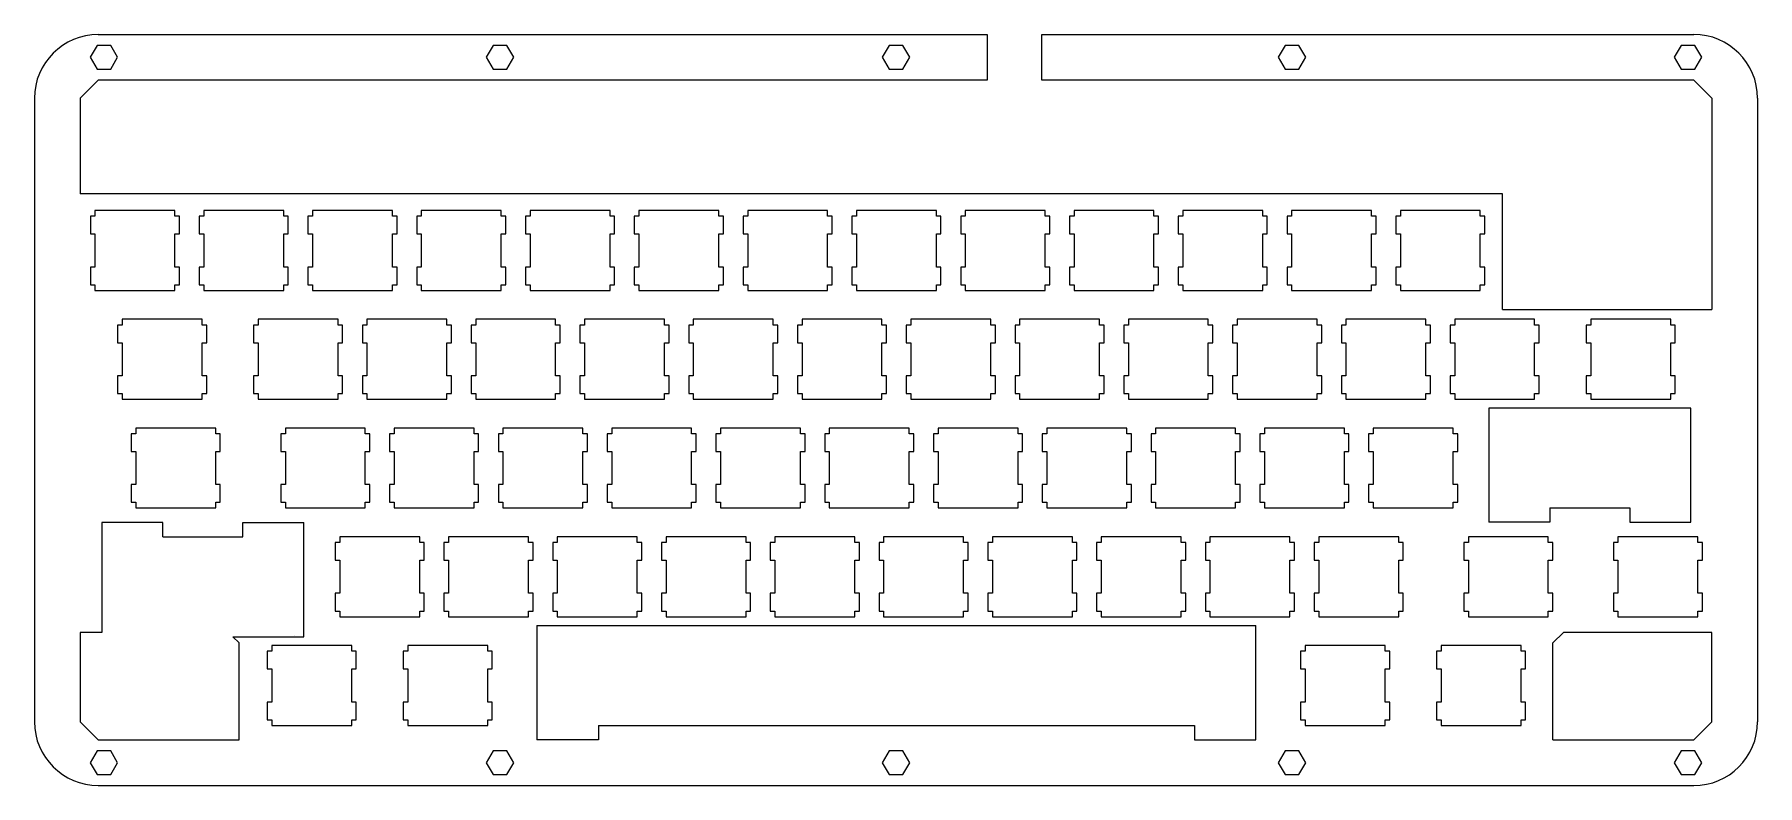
# Model space of a CAD drawing. Header units: millimetres. Extents: x 36 to 338, y -346 to -215.
import ezdxf

# ---------------------------------------------------------------- set-up
doc = ezdxf.new("R2010")
doc.units = ezdxf.units.MM
doc.header["$MEASUREMENT"] = 0

msp = doc.modelspace()

# ---------------------------------------------------------------- linework, layer by layer
at = {"linetype": 'Continuous'}
for p, q in [((47.62, -214.89), (203.28, -214.89)), ((203.28, -214.89), (203.28, -222.89)), ((212.89, -214.89), (327.02, -214.89)), ((212.89, -222.89), (212.89, -214.89)), ((47.62, -222.89), (44.45, -226.07)), ((203.28, -222.89), (47.62, -222.89)), ((327.02, -222.89), (212.89, -222.89)), ((330.2, -226.07), (327.02, -222.89)), ((36.45, -226.07), (36.45, -335.29)), ((330.2, -226.07), (330.2, -263.09)), ((338.2, -226.07), (338.2, -335.29)), ((293.52, -242.8), (44.45, -242.8)), ((293.52, -263.09), (293.52, -242.8)), ((293.52, -263.09), (330.2, -263.09)), ((326.54, -280.34), (291.14, -280.34)), ((291.14, -280.34), (291.14, -300.34)), ((326.54, -300.34), (326.54, -280.34)), ((301.84, -297.84), (301.84, -300.34)), ((301.84, -297.84), (315.84, -297.84)), ((315.84, -297.84), (315.84, -300.34)), ((48.26, -300.39), (48.26, -319.67)), ((58.96, -300.39), (48.26, -300.39)), ((58.96, -302.89), (58.96, -300.39)), ((72.96, -302.89), (72.96, -300.39)), ((72.96, -300.39), (83.65, -300.39)), ((83.65, -320.39), (83.65, -300.39)), ((301.84, -300.34), (291.14, -300.34)), ((315.84, -300.34), (326.54, -300.34)), ((58.96, -302.89), (72.96, -302.89)), ((48.26, -319.67), (44.45, -319.67)), ((124.45, -318.44), (250.35, -318.44)), ((124.45, -318.44), (124.45, -338.44)), ((250.35, -338.44), (250.35, -318.44)), ((302.35, -321.46), (304.2, -319.67)), ((330.2, -319.67), (304.2, -319.67)), ((71.19, -320.39), (72.3, -321.46)), ((71.19, -320.39), (83.65, -320.39)), ((72.3, -338.46), (72.3, -321.46)), ((81.98, -320.24), (81.98, -320.24)), ((81.98, -320.24), (81.98, -320.24)), ((302.35, -338.46), (302.35, -321.46)), ((44.45, -335.29), (47.62, -338.46)), ((135.23, -335.94), (135.23, -338.44)), ((135.23, -335.94), (239.57, -335.94)), ((239.57, -335.94), (239.57, -338.44)), ((327.02, -338.46), (330.2, -335.29)), ((135.23, -338.44), (124.45, -338.44)), ((239.57, -338.44), (250.35, -338.44)), ((47.62, -346.46), (327.02, -346.46))]:
    msp.add_line(p, q, dxfattribs=at)
for p, q in [((44.45, -226.07), (44.45, -242.8)), ((44.45, -319.67), (44.45, -335.29)), ((330.2, -335.29), (330.2, -319.67)), ((47.62, -338.46), (72.3, -338.46)), ((302.35, -338.46), (327.02, -338.46))]:
    msp.add_line(p, q)
at = {"color": 0}
for p, q in [((47.05, -246.74), (46.25, -246.74)), ((46.25, -246.74), (46.25, -249.84)), ((47.05, -245.74), (47.05, -246.74)), ((61.05, -245.74), (47.05, -245.74)), ((61.05, -246.74), (61.05, -245.74)), ((61.85, -246.74), (61.05, -246.74)), ((61.85, -249.84), (61.85, -246.74)), ((66.1, -246.74), (65.3, -246.74)), ((65.3, -246.74), (65.3, -249.84)), ((66.1, -245.74), (66.1, -246.74)), ((80.1, -245.74), (66.1, -245.74)), ((80.1, -246.74), (80.1, -245.74)), ((80.9, -246.74), (80.1, -246.74)), ((80.9, -249.84), (80.9, -246.74)), ((85.15, -246.74), (84.35, -246.74)), ((84.35, -246.74), (84.35, -249.84)), ((85.15, -245.74), (85.15, -246.74)), ((99.15, -245.74), (85.15, -245.74)), ((99.15, -246.74), (99.15, -245.74)), ((99.95, -246.74), (99.15, -246.74)), ((99.95, -249.84), (99.95, -246.74)), ((104.2, -246.74), (103.4, -246.74)), ((103.4, -246.74), (103.4, -249.84)), ((104.2, -245.74), (104.2, -246.74)), ((118.2, -245.74), (104.2, -245.74)), ((118.2, -246.74), (118.2, -245.74)), ((119, -246.74), (118.2, -246.74)), ((119, -249.84), (119, -246.74)), ((123.25, -246.74), (122.45, -246.74)), ((122.45, -246.74), (122.45, -249.84)), ((123.25, -245.74), (123.25, -246.74)), ((137.25, -245.74), (123.25, -245.74)), ((137.25, -246.74), (137.25, -245.74)), ((138.05, -246.74), (137.25, -246.74)), ((138.05, -249.84), (138.05, -246.74)), ((142.3, -246.74), (141.5, -246.74)), ((141.5, -246.74), (141.5, -249.84)), ((142.3, -245.74), (142.3, -246.74)), ((156.3, -245.74), (142.3, -245.74)), ((156.3, -246.74), (156.3, -245.74)), ((157.1, -246.74), (156.3, -246.74)), ((157.1, -249.84), (157.1, -246.74)), ((161.35, -246.74), (160.55, -246.74)), ((160.55, -246.74), (160.55, -249.84)), ((161.35, -245.74), (161.35, -246.74)), ((175.35, -245.74), (161.35, -245.74)), ((175.35, -246.74), (175.35, -245.74)), ((176.15, -246.74), (175.35, -246.74)), ((176.15, -249.84), (176.15, -246.74)), ((180.4, -246.74), (179.6, -246.74)), ((179.6, -246.74), (179.6, -249.84)), ((180.4, -245.74), (180.4, -246.74)), ((194.4, -245.74), (180.4, -245.74)), ((194.4, -246.74), (194.4, -245.74)), ((195.2, -246.74), (194.4, -246.74)), ((195.2, -249.84), (195.2, -246.74)), ((199.45, -246.74), (198.65, -246.74)), ((198.65, -246.74), (198.65, -249.84)), ((199.45, -245.74), (199.45, -246.74)), ((213.45, -245.74), (199.45, -245.74)), ((213.45, -246.74), (213.45, -245.74)), ((214.25, -246.74), (213.45, -246.74)), ((214.25, -249.84), (214.25, -246.74)), ((218.5, -246.74), (217.7, -246.74)), ((217.7, -246.74), (217.7, -249.84)), ((218.5, -245.74), (218.5, -246.74)), ((232.5, -245.74), (218.5, -245.74)), ((232.5, -246.74), (232.5, -245.74)), ((233.3, -246.74), (232.5, -246.74)), ((233.3, -249.84), (233.3, -246.74)), ((237.55, -246.74), (236.75, -246.74)), ((236.75, -246.74), (236.75, -249.84)), ((237.55, -245.74), (237.55, -246.74)), ((251.55, -245.74), (237.55, -245.74)), ((251.55, -246.74), (251.55, -245.74)), ((252.35, -246.74), (251.55, -246.74)), ((252.35, -249.84), (252.35, -246.74)), ((256.6, -246.74), (255.8, -246.74)), ((255.8, -246.74), (255.8, -249.84)), ((256.6, -245.74), (256.6, -246.74)), ((270.6, -245.74), (256.6, -245.74)), ((270.6, -246.74), (270.6, -245.74)), ((271.4, -246.74), (270.6, -246.74)), ((271.4, -249.84), (271.4, -246.74)), ((275.65, -246.74), (274.85, -246.74)), ((274.85, -246.74), (274.85, -249.84)), ((275.65, -245.74), (275.65, -246.74)), ((289.65, -245.74), (275.65, -245.74)), ((289.65, -246.74), (289.65, -245.74)), ((290.45, -246.74), (289.65, -246.74)), ((290.45, -249.84), (290.45, -246.74)), ((46.25, -249.84), (47.05, -249.84)), ((47.05, -249.84), (47.05, -255.64)), ((61.05, -255.64), (61.05, -249.84)), ((61.05, -249.84), (61.85, -249.84)), ((65.3, -249.84), (66.1, -249.84)), ((66.1, -249.84), (66.1, -255.64)), ((80.1, -255.64), (80.1, -249.84)), ((80.1, -249.84), (80.9, -249.84)), ((84.35, -249.84), (85.15, -249.84)), ((85.15, -249.84), (85.15, -255.64)), ((99.15, -255.64), (99.15, -249.84)), ((99.15, -249.84), (99.95, -249.84)), ((103.4, -249.84), (104.2, -249.84)), ((104.2, -249.84), (104.2, -255.64)), ((118.2, -255.64), (118.2, -249.84)), ((118.2, -249.84), (119, -249.84)), ((122.45, -249.84), (123.25, -249.84)), ((123.25, -249.84), (123.25, -255.64)), ((137.25, -255.64), (137.25, -249.84)), ((137.25, -249.84), (138.05, -249.84)), ((141.5, -249.84), (142.3, -249.84)), ((142.3, -249.84), (142.3, -255.64)), ((156.3, -255.64), (156.3, -249.84)), ((156.3, -249.84), (157.1, -249.84)), ((160.55, -249.84), (161.35, -249.84)), ((161.35, -249.84), (161.35, -255.64)), ((175.35, -255.64), (175.35, -249.84)), ((175.35, -249.84), (176.15, -249.84)), ((179.6, -249.84), (180.4, -249.84)), ((180.4, -249.84), (180.4, -255.64)), ((194.4, -255.64), (194.4, -249.84)), ((194.4, -249.84), (195.2, -249.84)), ((198.65, -249.84), (199.45, -249.84)), ((199.45, -249.84), (199.45, -255.64)), ((213.45, -255.64), (213.45, -249.84)), ((213.45, -249.84), (214.25, -249.84)), ((217.7, -249.84), (218.5, -249.84)), ((218.5, -249.84), (218.5, -255.64)), ((232.5, -255.64), (232.5, -249.84)), ((232.5, -249.84), (233.3, -249.84)), ((236.75, -249.84), (237.55, -249.84)), ((237.55, -249.84), (237.55, -255.64)), ((251.55, -255.64), (251.55, -249.84)), ((251.55, -249.84), (252.35, -249.84)), ((255.8, -249.84), (256.6, -249.84)), ((256.6, -249.84), (256.6, -255.64)), ((270.6, -255.64), (270.6, -249.84)), ((270.6, -249.84), (271.4, -249.84)), ((274.85, -249.84), (275.65, -249.84)), ((275.65, -249.84), (275.65, -255.64)), ((289.65, -255.64), (289.65, -249.84)), ((289.65, -249.84), (290.45, -249.84)), ((47.05, -255.64), (46.25, -255.64)), ((46.25, -255.64), (46.25, -258.74)), ((61.85, -255.64), (61.05, -255.64)), ((61.85, -258.74), (61.85, -255.64)), ((66.1, -255.64), (65.3, -255.64)), ((65.3, -255.64), (65.3, -258.74)), ((80.9, -255.64), (80.1, -255.64)), ((80.9, -258.74), (80.9, -255.64)), ((85.15, -255.64), (84.35, -255.64)), ((84.35, -255.64), (84.35, -258.74)), ((99.95, -255.64), (99.15, -255.64)), ((99.95, -258.74), (99.95, -255.64)), ((104.2, -255.64), (103.4, -255.64)), ((103.4, -255.64), (103.4, -258.74)), ((119, -255.64), (118.2, -255.64)), ((119, -258.74), (119, -255.64)), ((123.25, -255.64), (122.45, -255.64)), ((122.45, -255.64), (122.45, -258.74)), ((138.05, -255.64), (137.25, -255.64)), ((138.05, -258.74), (138.05, -255.64)), ((142.3, -255.64), (141.5, -255.64)), ((141.5, -255.64), (141.5, -258.74)), ((157.1, -255.64), (156.3, -255.64)), ((157.1, -258.74), (157.1, -255.64)), ((161.35, -255.64), (160.55, -255.64)), ((160.55, -255.64), (160.55, -258.74)), ((176.15, -255.64), (175.35, -255.64)), ((176.15, -258.74), (176.15, -255.64)), ((180.4, -255.64), (179.6, -255.64)), ((179.6, -255.64), (179.6, -258.74)), ((195.2, -255.64), (194.4, -255.64)), ((195.2, -258.74), (195.2, -255.64)), ((199.45, -255.64), (198.65, -255.64)), ((198.65, -255.64), (198.65, -258.74)), ((214.25, -255.64), (213.45, -255.64)), ((214.25, -258.74), (214.25, -255.64)), ((218.5, -255.64), (217.7, -255.64)), ((217.7, -255.64), (217.7, -258.74)), ((233.3, -255.64), (232.5, -255.64)), ((233.3, -258.74), (233.3, -255.64)), ((237.55, -255.64), (236.75, -255.64)), ((236.75, -255.64), (236.75, -258.74)), ((252.35, -255.64), (251.55, -255.64)), ((252.35, -258.74), (252.35, -255.64)), ((256.6, -255.64), (255.8, -255.64)), ((255.8, -255.64), (255.8, -258.74)), ((271.4, -255.64), (270.6, -255.64)), ((271.4, -258.74), (271.4, -255.64)), ((275.65, -255.64), (274.85, -255.64)), ((274.85, -255.64), (274.85, -258.74)), ((290.45, -255.64), (289.65, -255.64)), ((290.45, -258.74), (290.45, -255.64)), ((46.25, -258.74), (47.05, -258.74)), ((47.05, -258.74), (47.05, -259.74)), ((61.05, -259.74), (61.05, -258.74)), ((61.05, -258.74), (61.85, -258.74)), ((65.3, -258.74), (66.1, -258.74)), ((66.1, -258.74), (66.1, -259.74)), ((80.1, -259.74), (80.1, -258.74)), ((80.1, -258.74), (80.9, -258.74)), ((84.35, -258.74), (85.15, -258.74)), ((85.15, -258.74), (85.15, -259.74)), ((99.15, -259.74), (99.15, -258.74)), ((99.15, -258.74), (99.95, -258.74)), ((103.4, -258.74), (104.2, -258.74)), ((104.2, -258.74), (104.2, -259.74)), ((118.2, -259.74), (118.2, -258.74)), ((118.2, -258.74), (119, -258.74)), ((122.45, -258.74), (123.25, -258.74)), ((123.25, -258.74), (123.25, -259.74)), ((137.25, -259.74), (137.25, -258.74)), ((137.25, -258.74), (138.05, -258.74)), ((141.5, -258.74), (142.3, -258.74)), ((142.3, -258.74), (142.3, -259.74)), ((156.3, -259.74), (156.3, -258.74)), ((156.3, -258.74), (157.1, -258.74)), ((160.55, -258.74), (161.35, -258.74)), ((161.35, -258.74), (161.35, -259.74)), ((175.35, -259.74), (175.35, -258.74)), ((175.35, -258.74), (176.15, -258.74)), ((179.6, -258.74), (180.4, -258.74)), ((180.4, -258.74), (180.4, -259.74)), ((194.4, -259.74), (194.4, -258.74)), ((194.4, -258.74), (195.2, -258.74)), ((198.65, -258.74), (199.45, -258.74)), ((199.45, -258.74), (199.45, -259.74)), ((213.45, -259.74), (213.45, -258.74)), ((213.45, -258.74), (214.25, -258.74)), ((217.7, -258.74), (218.5, -258.74)), ((218.5, -258.74), (218.5, -259.74)), ((232.5, -259.74), (232.5, -258.74)), ((232.5, -258.74), (233.3, -258.74)), ((236.75, -258.74), (237.55, -258.74)), ((237.55, -258.74), (237.55, -259.74)), ((251.55, -259.74), (251.55, -258.74)), ((251.55, -258.74), (252.35, -258.74)), ((255.8, -258.74), (256.6, -258.74)), ((256.6, -258.74), (256.6, -259.74)), ((270.6, -259.74), (270.6, -258.74)), ((270.6, -258.74), (271.4, -258.74)), ((274.85, -258.74), (275.65, -258.74)), ((275.65, -258.74), (275.65, -259.74)), ((289.65, -259.74), (289.65, -258.74)), ((289.65, -258.74), (290.45, -258.74)), ((47.05, -259.74), (61.05, -259.74)), ((66.1, -259.74), (80.1, -259.74)), ((85.15, -259.74), (99.15, -259.74)), ((104.2, -259.74), (118.2, -259.74)), ((123.25, -259.74), (137.25, -259.74)), ((142.3, -259.74), (156.3, -259.74)), ((161.35, -259.74), (175.35, -259.74)), ((180.4, -259.74), (194.4, -259.74)), ((199.45, -259.74), (213.45, -259.74)), ((218.5, -259.74), (232.5, -259.74)), ((237.55, -259.74), (251.55, -259.74)), ((256.6, -259.74), (270.6, -259.74)), ((275.65, -259.74), (289.65, -259.74)), ((51.81, -264.79), (51.81, -265.79)), ((65.81, -264.79), (51.81, -264.79)), ((65.81, -265.79), (65.81, -264.79)), ((75.62, -264.79), (75.62, -265.79)), ((89.62, -264.79), (75.62, -264.79)), ((89.62, -265.79), (89.62, -264.79)), ((94.67, -264.79), (94.67, -265.79)), ((108.67, -264.79), (94.67, -264.79)), ((108.67, -265.79), (108.67, -264.79)), ((113.72, -264.79), (113.72, -265.79)), ((127.72, -264.79), (113.72, -264.79)), ((127.72, -265.79), (127.72, -264.79)), ((132.77, -264.79), (132.77, -265.79)), ((146.77, -264.79), (132.77, -264.79)), ((146.77, -265.79), (146.77, -264.79)), ((151.83, -264.79), (151.83, -265.79)), ((165.82, -264.79), (151.83, -264.79)), ((165.82, -265.79), (165.82, -264.79)), ((170.88, -264.79), (170.88, -265.79)), ((184.87, -264.79), (170.88, -264.79)), ((184.87, -265.79), (184.87, -264.79)), ((189.93, -264.79), (189.93, -265.79)), ((203.92, -264.79), (189.93, -264.79)), ((203.92, -265.79), (203.92, -264.79)), ((208.98, -264.79), (208.98, -265.79)), ((222.97, -264.79), (208.98, -264.79)), ((222.97, -265.79), (222.97, -264.79)), ((228.03, -264.79), (228.03, -265.79)), ((242.02, -264.79), (228.03, -264.79)), ((242.02, -265.79), (242.02, -264.79)), ((247.08, -264.79), (247.08, -265.79)), ((261.07, -264.79), (247.08, -264.79)), ((261.07, -265.79), (261.07, -264.79)), ((266.13, -264.79), (266.13, -265.79)), ((280.12, -264.79), (266.13, -264.79)), ((280.12, -265.79), (280.12, -264.79)), ((285.18, -264.79), (285.18, -265.79)), ((299.17, -264.79), (285.18, -264.79)), ((299.17, -265.79), (299.17, -264.79)), ((308.99, -264.79), (308.99, -265.79)), ((322.99, -264.79), (308.99, -264.79)), ((322.99, -265.79), (322.99, -264.79)), ((51.81, -265.79), (51.01, -265.79)), ((51.01, -265.79), (51.01, -268.89)), ((66.61, -265.79), (65.81, -265.79)), ((66.61, -268.89), (66.61, -265.79)), ((75.62, -265.79), (74.82, -265.79)), ((74.82, -265.79), (74.82, -268.89)), ((90.42, -265.79), (89.62, -265.79)), ((90.42, -268.89), (90.42, -265.79)), ((94.67, -265.79), (93.87, -265.79)), ((93.87, -265.79), (93.87, -268.89)), ((109.47, -265.79), (108.67, -265.79)), ((109.47, -268.89), (109.47, -265.79)), ((113.72, -265.79), (112.92, -265.79)), ((112.92, -265.79), (112.92, -268.89)), ((128.52, -265.79), (127.72, -265.79)), ((128.52, -268.89), (128.52, -265.79)), ((132.77, -265.79), (131.97, -265.79)), ((131.97, -265.79), (131.97, -268.89)), ((147.58, -265.79), (146.77, -265.79)), ((147.58, -268.89), (147.58, -265.79)), ((151.83, -265.79), (151.02, -265.79)), ((151.02, -265.79), (151.02, -268.89)), ((166.63, -265.79), (165.82, -265.79)), ((166.63, -268.89), (166.63, -265.79)), ((170.88, -265.79), (170.07, -265.79)), ((170.07, -265.79), (170.07, -268.89)), ((185.68, -265.79), (184.87, -265.79)), ((185.68, -268.89), (185.68, -265.79)), ((189.93, -265.79), (189.12, -265.79)), ((189.12, -265.79), (189.12, -268.89)), ((204.73, -265.79), (203.92, -265.79)), ((204.73, -268.89), (204.73, -265.79)), ((208.98, -265.79), (208.17, -265.79)), ((208.17, -265.79), (208.17, -268.89)), ((223.78, -265.79), (222.97, -265.79)), ((223.78, -268.89), (223.78, -265.79)), ((228.03, -265.79), (227.22, -265.79)), ((227.22, -265.79), (227.22, -268.89)), ((242.83, -265.79), (242.02, -265.79)), ((242.83, -268.89), (242.83, -265.79)), ((247.08, -265.79), (246.27, -265.79)), ((246.27, -265.79), (246.27, -268.89)), ((261.88, -265.79), (261.07, -265.79)), ((261.88, -268.89), (261.88, -265.79)), ((266.13, -265.79), (265.32, -265.79)), ((265.32, -265.79), (265.32, -268.89)), ((280.93, -265.79), (280.12, -265.79)), ((280.93, -268.89), (280.93, -265.79)), ((285.18, -265.79), (284.37, -265.79)), ((284.37, -265.79), (284.37, -268.89)), ((299.98, -265.79), (299.17, -265.79)), ((299.98, -268.89), (299.98, -265.79)), ((308.99, -265.79), (308.19, -265.79)), ((308.19, -265.79), (308.19, -268.89)), ((323.79, -265.79), (322.99, -265.79)), ((323.79, -268.89), (323.79, -265.79)), ((51.01, -268.89), (51.81, -268.89)), ((51.81, -268.89), (51.81, -274.69)), ((65.81, -274.69), (65.81, -268.89)), ((65.81, -268.89), (66.61, -268.89)), ((74.82, -268.89), (75.62, -268.89)), ((75.62, -268.89), (75.62, -274.69)), ((89.62, -274.69), (89.62, -268.89)), ((89.62, -268.89), (90.42, -268.89)), ((93.87, -268.89), (94.67, -268.89)), ((94.67, -268.89), (94.67, -274.69)), ((108.67, -274.69), (108.67, -268.89)), ((108.67, -268.89), (109.47, -268.89)), ((112.92, -268.89), (113.72, -268.89)), ((113.72, -268.89), (113.72, -274.69)), ((127.72, -274.69), (127.72, -268.89)), ((127.72, -268.89), (128.52, -268.89)), ((131.97, -268.89), (132.77, -268.89)), ((132.77, -268.89), (132.77, -274.69)), ((146.77, -274.69), (146.77, -268.89)), ((146.77, -268.89), (147.58, -268.89)), ((151.02, -268.89), (151.83, -268.89)), ((151.83, -268.89), (151.83, -274.69)), ((165.82, -274.69), (165.82, -268.89)), ((165.82, -268.89), (166.63, -268.89)), ((170.07, -268.89), (170.88, -268.89)), ((170.88, -268.89), (170.88, -274.69)), ((184.87, -274.69), (184.87, -268.89)), ((184.87, -268.89), (185.68, -268.89)), ((189.12, -268.89), (189.93, -268.89)), ((189.93, -268.89), (189.93, -274.69)), ((203.92, -274.69), (203.92, -268.89)), ((203.92, -268.89), (204.73, -268.89)), ((208.17, -268.89), (208.98, -268.89)), ((208.98, -268.89), (208.98, -274.69)), ((222.97, -274.69), (222.97, -268.89)), ((222.97, -268.89), (223.78, -268.89)), ((227.22, -268.89), (228.03, -268.89)), ((228.03, -268.89), (228.03, -274.69)), ((242.02, -274.69), (242.02, -268.89)), ((242.02, -268.89), (242.83, -268.89)), ((246.27, -268.89), (247.08, -268.89)), ((247.08, -268.89), (247.08, -274.69)), ((261.07, -274.69), (261.07, -268.89)), ((261.07, -268.89), (261.88, -268.89)), ((265.32, -268.89), (266.13, -268.89)), ((266.13, -268.89), (266.13, -274.69)), ((280.12, -274.69), (280.12, -268.89)), ((280.12, -268.89), (280.93, -268.89)), ((284.37, -268.89), (285.18, -268.89)), ((285.18, -268.89), (285.18, -274.69)), ((299.17, -274.69), (299.17, -268.89)), ((299.17, -268.89), (299.98, -268.89)), ((308.19, -268.89), (308.99, -268.89)), ((308.99, -268.89), (308.99, -274.69)), ((322.99, -274.69), (322.99, -268.89)), ((322.99, -268.89), (323.79, -268.89)), ((51.81, -274.69), (51.01, -274.69)), ((51.01, -274.69), (51.01, -277.79)), ((66.61, -274.69), (65.81, -274.69)), ((66.61, -277.79), (66.61, -274.69)), ((75.62, -274.69), (74.82, -274.69)), ((74.82, -274.69), (74.82, -277.79)), ((90.42, -274.69), (89.62, -274.69)), ((90.42, -277.79), (90.42, -274.69)), ((94.67, -274.69), (93.87, -274.69)), ((93.87, -274.69), (93.87, -277.79)), ((109.47, -274.69), (108.67, -274.69)), ((109.47, -277.79), (109.47, -274.69)), ((113.72, -274.69), (112.92, -274.69)), ((112.92, -274.69), (112.92, -277.79)), ((128.52, -274.69), (127.72, -274.69)), ((128.52, -277.79), (128.52, -274.69)), ((132.77, -274.69), (131.97, -274.69)), ((131.97, -274.69), (131.97, -277.79)), ((147.58, -274.69), (146.77, -274.69)), ((147.58, -277.79), (147.58, -274.69)), ((151.83, -274.69), (151.02, -274.69)), ((151.02, -274.69), (151.02, -277.79)), ((166.63, -274.69), (165.82, -274.69)), ((166.63, -277.79), (166.63, -274.69)), ((170.88, -274.69), (170.07, -274.69)), ((170.07, -274.69), (170.07, -277.79)), ((185.68, -274.69), (184.87, -274.69)), ((185.68, -277.79), (185.68, -274.69)), ((189.93, -274.69), (189.12, -274.69)), ((189.12, -274.69), (189.12, -277.79)), ((204.73, -274.69), (203.92, -274.69)), ((204.73, -277.79), (204.73, -274.69)), ((208.98, -274.69), (208.17, -274.69)), ((208.17, -274.69), (208.17, -277.79)), ((223.78, -274.69), (222.97, -274.69)), ((223.78, -277.79), (223.78, -274.69)), ((228.03, -274.69), (227.22, -274.69)), ((227.22, -274.69), (227.22, -277.79)), ((242.83, -274.69), (242.02, -274.69)), ((242.83, -277.79), (242.83, -274.69)), ((247.08, -274.69), (246.27, -274.69)), ((246.27, -274.69), (246.27, -277.79)), ((261.88, -274.69), (261.07, -274.69)), ((261.88, -277.79), (261.88, -274.69)), ((266.13, -274.69), (265.32, -274.69)), ((265.32, -274.69), (265.32, -277.79)), ((280.93, -274.69), (280.12, -274.69)), ((280.93, -277.79), (280.93, -274.69)), ((285.18, -274.69), (284.37, -274.69)), ((284.37, -274.69), (284.37, -277.79)), ((299.98, -274.69), (299.17, -274.69)), ((299.98, -277.79), (299.98, -274.69)), ((308.99, -274.69), (308.19, -274.69)), ((308.19, -274.69), (308.19, -277.79)), ((323.79, -274.69), (322.99, -274.69)), ((323.79, -277.79), (323.79, -274.69)), ((51.01, -277.79), (51.81, -277.79)), ((51.81, -277.79), (51.81, -278.79)), ((51.81, -278.79), (65.81, -278.79)), ((65.81, -278.79), (65.81, -277.79)), ((65.81, -277.79), (66.61, -277.79)), ((74.82, -277.79), (75.62, -277.79)), ((75.62, -277.79), (75.62, -278.79)), ((75.62, -278.79), (89.62, -278.79)), ((89.62, -278.79), (89.62, -277.79)), ((89.62, -277.79), (90.42, -277.79)), ((93.87, -277.79), (94.67, -277.79)), ((94.67, -277.79), (94.67, -278.79)), ((94.67, -278.79), (108.67, -278.79)), ((108.67, -278.79), (108.67, -277.79)), ((108.67, -277.79), (109.47, -277.79)), ((112.92, -277.79), (113.72, -277.79)), ((113.72, -277.79), (113.72, -278.79)), ((113.72, -278.79), (127.72, -278.79)), ((127.72, -278.79), (127.72, -277.79)), ((127.72, -277.79), (128.52, -277.79)), ((131.97, -277.79), (132.77, -277.79)), ((132.77, -277.79), (132.77, -278.79)), ((132.77, -278.79), (146.77, -278.79)), ((146.77, -278.79), (146.77, -277.79)), ((146.77, -277.79), (147.58, -277.79)), ((151.02, -277.79), (151.83, -277.79)), ((151.83, -277.79), (151.83, -278.79)), ((151.83, -278.79), (165.82, -278.79)), ((165.82, -278.79), (165.82, -277.79)), ((165.82, -277.79), (166.63, -277.79)), ((170.07, -277.79), (170.88, -277.79)), ((170.88, -277.79), (170.88, -278.79)), ((170.88, -278.79), (184.87, -278.79)), ((184.87, -278.79), (184.87, -277.79)), ((184.87, -277.79), (185.68, -277.79)), ((189.12, -277.79), (189.93, -277.79)), ((189.93, -277.79), (189.93, -278.79)), ((189.93, -278.79), (203.92, -278.79)), ((203.92, -278.79), (203.92, -277.79)), ((203.92, -277.79), (204.73, -277.79)), ((208.17, -277.79), (208.98, -277.79)), ((208.98, -277.79), (208.98, -278.79)), ((208.98, -278.79), (222.97, -278.79)), ((222.97, -278.79), (222.97, -277.79)), ((222.97, -277.79), (223.78, -277.79)), ((227.22, -277.79), (228.03, -277.79)), ((228.03, -277.79), (228.03, -278.79)), ((228.03, -278.79), (242.02, -278.79)), ((242.02, -278.79), (242.02, -277.79)), ((242.02, -277.79), (242.83, -277.79)), ((246.27, -277.79), (247.08, -277.79)), ((247.08, -277.79), (247.08, -278.79)), ((247.08, -278.79), (261.07, -278.79)), ((261.07, -278.79), (261.07, -277.79)), ((261.07, -277.79), (261.88, -277.79)), ((265.32, -277.79), (266.13, -277.79)), ((266.13, -277.79), (266.13, -278.79)), ((266.13, -278.79), (280.12, -278.79)), ((280.12, -278.79), (280.12, -277.79)), ((280.12, -277.79), (280.93, -277.79)), ((284.37, -277.79), (285.18, -277.79)), ((285.18, -277.79), (285.18, -278.79)), ((285.18, -278.79), (299.17, -278.79)), ((299.17, -278.79), (299.17, -277.79)), ((299.17, -277.79), (299.98, -277.79)), ((308.19, -277.79), (308.99, -277.79)), ((308.99, -277.79), (308.99, -278.79)), ((308.99, -278.79), (322.99, -278.79)), ((322.99, -278.79), (322.99, -277.79)), ((322.99, -277.79), (323.79, -277.79)), ((54.19, -284.84), (53.39, -284.84)), ((53.39, -284.84), (53.39, -287.94)), ((54.19, -283.84), (54.19, -284.84)), ((68.19, -283.84), (54.19, -283.84)), ((68.19, -284.84), (68.19, -283.84)), ((68.99, -284.84), (68.19, -284.84)), ((68.99, -287.94), (68.99, -284.84)), ((80.39, -284.84), (79.59, -284.84)), ((79.59, -284.84), (79.59, -287.94)), ((80.39, -283.84), (80.39, -284.84)), ((94.39, -283.84), (80.39, -283.84)), ((94.39, -284.84), (94.39, -283.84)), ((95.19, -284.84), (94.39, -284.84)), ((95.19, -287.94), (95.19, -284.84)), ((99.44, -284.84), (98.64, -284.84)), ((98.64, -284.84), (98.64, -287.94)), ((99.44, -283.84), (99.44, -284.84)), ((113.44, -283.84), (99.44, -283.84)), ((113.44, -284.84), (113.44, -283.84)), ((114.24, -284.84), (113.44, -284.84)), ((114.24, -287.94), (114.24, -284.84)), ((118.49, -284.84), (117.69, -284.84)), ((117.69, -284.84), (117.69, -287.94)), ((118.49, -283.84), (118.49, -284.84)), ((132.49, -283.84), (118.49, -283.84)), ((132.49, -284.84), (132.49, -283.84)), ((133.29, -284.84), (132.49, -284.84)), ((133.29, -287.94), (133.29, -284.84)), ((137.54, -284.84), (136.74, -284.84)), ((136.74, -284.84), (136.74, -287.94)), ((137.54, -283.84), (137.54, -284.84)), ((151.54, -283.84), (137.54, -283.84)), ((151.54, -284.84), (151.54, -283.84)), ((152.34, -284.84), (151.54, -284.84)), ((152.34, -287.94), (152.34, -284.84)), ((156.59, -284.84), (155.79, -284.84)), ((155.79, -284.84), (155.79, -287.94)), ((156.59, -283.84), (156.59, -284.84)), ((170.59, -283.84), (156.59, -283.84)), ((170.59, -284.84), (170.59, -283.84)), ((171.39, -284.84), (170.59, -284.84)), ((171.39, -287.94), (171.39, -284.84)), ((175.64, -284.84), (174.84, -284.84)), ((174.84, -284.84), (174.84, -287.94)), ((175.64, -283.84), (175.64, -284.84)), ((189.64, -283.84), (175.64, -283.84)), ((189.64, -284.84), (189.64, -283.84)), ((190.44, -284.84), (189.64, -284.84)), ((190.44, -287.94), (190.44, -284.84)), ((194.69, -284.84), (193.89, -284.84)), ((193.89, -284.84), (193.89, -287.94)), ((194.69, -283.84), (194.69, -284.84)), ((208.69, -283.84), (194.69, -283.84)), ((208.69, -284.84), (208.69, -283.84)), ((209.49, -284.84), (208.69, -284.84)), ((209.49, -287.94), (209.49, -284.84)), ((213.74, -284.84), (212.94, -284.84)), ((212.94, -284.84), (212.94, -287.94)), ((213.74, -283.84), (213.74, -284.84)), ((227.74, -283.84), (213.74, -283.84)), ((227.74, -284.84), (227.74, -283.84)), ((228.54, -284.84), (227.74, -284.84)), ((228.54, -287.94), (228.54, -284.84)), ((232.79, -284.84), (231.99, -284.84)), ((231.99, -284.84), (231.99, -287.94)), ((232.79, -283.84), (232.79, -284.84)), ((246.79, -283.84), (232.79, -283.84)), ((246.79, -284.84), (246.79, -283.84)), ((247.59, -284.84), (246.79, -284.84)), ((247.59, -287.94), (247.59, -284.84)), ((251.84, -284.84), (251.04, -284.84)), ((251.04, -284.84), (251.04, -287.94)), ((251.84, -283.84), (251.84, -284.84)), ((265.84, -283.84), (251.84, -283.84)), ((265.84, -284.84), (265.84, -283.84)), ((266.64, -284.84), (265.84, -284.84)), ((266.64, -287.94), (266.64, -284.84)), ((270.89, -284.84), (270.09, -284.84)), ((270.09, -284.84), (270.09, -287.94)), ((270.89, -283.84), (270.89, -284.84)), ((284.89, -283.84), (270.89, -283.84)), ((284.89, -284.84), (284.89, -283.84)), ((285.69, -284.84), (284.89, -284.84)), ((285.69, -287.94), (285.69, -284.84)), ((53.39, -287.94), (54.19, -287.94)), ((54.19, -287.94), (54.19, -293.74)), ((68.19, -293.74), (68.19, -287.94)), ((68.19, -287.94), (68.99, -287.94)), ((79.59, -287.94), (80.39, -287.94)), ((80.39, -287.94), (80.39, -293.74)), ((94.39, -293.74), (94.39, -287.94)), ((94.39, -287.94), (95.19, -287.94)), ((98.64, -287.94), (99.44, -287.94)), ((99.44, -287.94), (99.44, -293.74)), ((113.44, -293.74), (113.44, -287.94)), ((113.44, -287.94), (114.24, -287.94)), ((117.69, -287.94), (118.49, -287.94)), ((118.49, -287.94), (118.49, -293.74)), ((132.49, -293.74), (132.49, -287.94)), ((132.49, -287.94), (133.29, -287.94)), ((136.74, -287.94), (137.54, -287.94)), ((137.54, -287.94), (137.54, -293.74)), ((151.54, -293.74), (151.54, -287.94)), ((151.54, -287.94), (152.34, -287.94)), ((155.79, -287.94), (156.59, -287.94)), ((156.59, -287.94), (156.59, -293.74)), ((170.59, -293.74), (170.59, -287.94)), ((170.59, -287.94), (171.39, -287.94)), ((174.84, -287.94), (175.64, -287.94)), ((175.64, -287.94), (175.64, -293.74)), ((189.64, -293.74), (189.64, -287.94)), ((189.64, -287.94), (190.44, -287.94)), ((193.89, -287.94), (194.69, -287.94)), ((194.69, -287.94), (194.69, -293.74)), ((208.69, -293.74), (208.69, -287.94)), ((208.69, -287.94), (209.49, -287.94)), ((212.94, -287.94), (213.74, -287.94)), ((213.74, -287.94), (213.74, -293.74)), ((227.74, -293.74), (227.74, -287.94)), ((227.74, -287.94), (228.54, -287.94)), ((231.99, -287.94), (232.79, -287.94)), ((232.79, -287.94), (232.79, -293.74)), ((246.79, -293.74), (246.79, -287.94)), ((246.79, -287.94), (247.59, -287.94)), ((251.04, -287.94), (251.84, -287.94)), ((251.84, -287.94), (251.84, -293.74)), ((265.84, -293.74), (265.84, -287.94)), ((265.84, -287.94), (266.64, -287.94)), ((270.09, -287.94), (270.89, -287.94)), ((270.89, -287.94), (270.89, -293.74)), ((284.89, -293.74), (284.89, -287.94)), ((284.89, -287.94), (285.69, -287.94)), ((54.19, -293.74), (53.39, -293.74)), ((53.39, -293.74), (53.39, -296.84)), ((68.99, -293.74), (68.19, -293.74)), ((68.99, -296.84), (68.99, -293.74)), ((80.39, -293.74), (79.59, -293.74)), ((79.59, -293.74), (79.59, -296.84)), ((95.19, -293.74), (94.39, -293.74)), ((95.19, -296.84), (95.19, -293.74)), ((99.44, -293.74), (98.64, -293.74)), ((98.64, -293.74), (98.64, -296.84)), ((114.24, -293.74), (113.44, -293.74)), ((114.24, -296.84), (114.24, -293.74)), ((118.49, -293.74), (117.69, -293.74)), ((117.69, -293.74), (117.69, -296.84)), ((133.29, -293.74), (132.49, -293.74)), ((133.29, -296.84), (133.29, -293.74)), ((137.54, -293.74), (136.74, -293.74)), ((136.74, -293.74), (136.74, -296.84)), ((152.34, -293.74), (151.54, -293.74)), ((152.34, -296.84), (152.34, -293.74)), ((156.59, -293.74), (155.79, -293.74)), ((155.79, -293.74), (155.79, -296.84)), ((171.39, -293.74), (170.59, -293.74)), ((171.39, -296.84), (171.39, -293.74)), ((175.64, -293.74), (174.84, -293.74)), ((174.84, -293.74), (174.84, -296.84)), ((190.44, -293.74), (189.64, -293.74)), ((190.44, -296.84), (190.44, -293.74)), ((194.69, -293.74), (193.89, -293.74)), ((193.89, -293.74), (193.89, -296.84)), ((209.49, -293.74), (208.69, -293.74)), ((209.49, -296.84), (209.49, -293.74)), ((213.74, -293.74), (212.94, -293.74)), ((212.94, -293.74), (212.94, -296.84)), ((228.54, -293.74), (227.74, -293.74)), ((228.54, -296.84), (228.54, -293.74)), ((232.79, -293.74), (231.99, -293.74)), ((231.99, -293.74), (231.99, -296.84)), ((247.59, -293.74), (246.79, -293.74)), ((247.59, -296.84), (247.59, -293.74)), ((251.84, -293.74), (251.04, -293.74)), ((251.04, -293.74), (251.04, -296.84)), ((266.64, -293.74), (265.84, -293.74)), ((266.64, -296.84), (266.64, -293.74)), ((270.89, -293.74), (270.09, -293.74)), ((270.09, -293.74), (270.09, -296.84)), ((285.69, -293.74), (284.89, -293.74)), ((285.69, -296.84), (285.69, -293.74)), ((53.39, -296.84), (54.19, -296.84)), ((54.19, -296.84), (54.19, -297.84)), ((54.19, -297.84), (68.19, -297.84)), ((68.19, -297.84), (68.19, -296.84)), ((68.19, -296.84), (68.99, -296.84)), ((79.59, -296.84), (80.39, -296.84)), ((80.39, -296.84), (80.39, -297.84)), ((80.39, -297.84), (94.39, -297.84)), ((94.39, -297.84), (94.39, -296.84)), ((94.39, -296.84), (95.19, -296.84)), ((98.64, -296.84), (99.44, -296.84)), ((99.44, -296.84), (99.44, -297.84)), ((99.44, -297.84), (113.44, -297.84)), ((113.44, -297.84), (113.44, -296.84)), ((113.44, -296.84), (114.24, -296.84)), ((117.69, -296.84), (118.49, -296.84)), ((118.49, -296.84), (118.49, -297.84)), ((118.49, -297.84), (132.49, -297.84)), ((132.49, -297.84), (132.49, -296.84)), ((132.49, -296.84), (133.29, -296.84)), ((136.74, -296.84), (137.54, -296.84)), ((137.54, -296.84), (137.54, -297.84)), ((137.54, -297.84), (151.54, -297.84)), ((151.54, -297.84), (151.54, -296.84)), ((151.54, -296.84), (152.34, -296.84)), ((155.79, -296.84), (156.59, -296.84)), ((156.59, -296.84), (156.59, -297.84)), ((156.59, -297.84), (170.59, -297.84)), ((170.59, -297.84), (170.59, -296.84)), ((170.59, -296.84), (171.39, -296.84)), ((174.84, -296.84), (175.64, -296.84)), ((175.64, -296.84), (175.64, -297.84)), ((175.64, -297.84), (189.64, -297.84)), ((189.64, -297.84), (189.64, -296.84)), ((189.64, -296.84), (190.44, -296.84)), ((193.89, -296.84), (194.69, -296.84)), ((194.69, -296.84), (194.69, -297.84)), ((194.69, -297.84), (208.69, -297.84)), ((208.69, -297.84), (208.69, -296.84)), ((208.69, -296.84), (209.49, -296.84)), ((212.94, -296.84), (213.74, -296.84)), ((213.74, -296.84), (213.74, -297.84)), ((213.74, -297.84), (227.74, -297.84)), ((227.74, -297.84), (227.74, -296.84)), ((227.74, -296.84), (228.54, -296.84)), ((231.99, -296.84), (232.79, -296.84)), ((232.79, -296.84), (232.79, -297.84)), ((232.79, -297.84), (246.79, -297.84)), ((246.79, -297.84), (246.79, -296.84)), ((246.79, -296.84), (247.59, -296.84)), ((251.04, -296.84), (251.84, -296.84)), ((251.84, -296.84), (251.84, -297.84)), ((251.84, -297.84), (265.84, -297.84)), ((265.84, -297.84), (265.84, -296.84)), ((265.84, -296.84), (266.64, -296.84)), ((270.09, -296.84), (270.89, -296.84)), ((270.89, -296.84), (270.89, -297.84)), ((270.89, -297.84), (284.89, -297.84)), ((284.89, -297.84), (284.89, -296.84)), ((284.89, -296.84), (285.69, -296.84)), ((89.91, -303.89), (89.11, -303.89)), ((89.11, -303.89), (89.11, -306.99)), ((89.91, -302.89), (89.91, -303.89)), ((103.91, -302.89), (89.91, -302.89)), ((103.91, -303.89), (103.91, -302.89)), ((104.71, -303.89), (103.91, -303.89)), ((104.71, -306.99), (104.71, -303.89)), ((108.96, -303.89), (108.16, -303.89)), ((108.16, -303.89), (108.16, -306.99)), ((108.96, -302.89), (108.96, -303.89)), ((122.96, -302.89), (108.96, -302.89)), ((122.96, -303.89), (122.96, -302.89)), ((123.76, -303.89), (122.96, -303.89)), ((123.76, -306.99), (123.76, -303.89)), ((128.01, -303.89), (127.21, -303.89)), ((127.21, -303.89), (127.21, -306.99)), ((128.01, -302.89), (128.01, -303.89)), ((142.01, -302.89), (128.01, -302.89)), ((142.01, -303.89), (142.01, -302.89)), ((142.81, -303.89), (142.01, -303.89)), ((142.81, -306.99), (142.81, -303.89)), ((147.06, -303.89), (146.26, -303.89)), ((146.26, -303.89), (146.26, -306.99)), ((147.06, -302.89), (147.06, -303.89)), ((161.06, -302.89), (147.06, -302.89)), ((161.06, -303.89), (161.06, -302.89)), ((161.86, -303.89), (161.06, -303.89)), ((161.86, -306.99), (161.86, -303.89)), ((166.11, -303.89), (165.31, -303.89)), ((165.31, -303.89), (165.31, -306.99)), ((166.11, -302.89), (166.11, -303.89)), ((180.11, -302.89), (166.11, -302.89)), ((180.11, -303.89), (180.11, -302.89)), ((180.91, -303.89), (180.11, -303.89)), ((180.91, -306.99), (180.91, -303.89)), ((185.16, -303.89), (184.36, -303.89)), ((184.36, -303.89), (184.36, -306.99)), ((185.16, -302.89), (185.16, -303.89)), ((199.16, -302.89), (185.16, -302.89)), ((199.16, -303.89), (199.16, -302.89)), ((199.96, -303.89), (199.16, -303.89)), ((199.96, -306.99), (199.96, -303.89)), ((204.21, -303.89), (203.41, -303.89)), ((203.41, -303.89), (203.41, -306.99)), ((204.21, -302.89), (204.21, -303.89)), ((218.21, -302.89), (204.21, -302.89)), ((218.21, -303.89), (218.21, -302.89)), ((219.01, -303.89), (218.21, -303.89)), ((219.01, -306.99), (219.01, -303.89)), ((223.26, -303.89), (222.46, -303.89)), ((222.46, -303.89), (222.46, -306.99)), ((223.26, -302.89), (223.26, -303.89)), ((237.26, -302.89), (223.26, -302.89)), ((237.26, -303.89), (237.26, -302.89)), ((238.06, -303.89), (237.26, -303.89)), ((238.06, -306.99), (238.06, -303.89)), ((242.31, -303.89), (241.51, -303.89)), ((241.51, -303.89), (241.51, -306.99)), ((242.31, -302.89), (242.31, -303.89)), ((256.31, -302.89), (242.31, -302.89)), ((256.31, -303.89), (256.31, -302.89)), ((257.11, -303.89), (256.31, -303.89)), ((257.11, -306.99), (257.11, -303.89)), ((261.36, -303.89), (260.56, -303.89)), ((260.56, -303.89), (260.56, -306.99)), ((261.36, -302.89), (261.36, -303.89)), ((275.36, -302.89), (261.36, -302.89)), ((275.36, -303.89), (275.36, -302.89)), ((276.16, -303.89), (275.36, -303.89)), ((276.16, -306.99), (276.16, -303.89)), ((287.56, -303.89), (286.76, -303.89)), ((286.76, -303.89), (286.76, -306.99)), ((287.56, -302.89), (287.56, -303.89)), ((301.56, -302.89), (287.56, -302.89)), ((301.56, -303.89), (301.56, -302.89)), ((302.36, -303.89), (301.56, -303.89)), ((302.36, -306.99), (302.36, -303.89)), ((313.75, -303.89), (312.95, -303.89)), ((312.95, -303.89), (312.95, -306.99)), ((313.75, -302.89), (313.75, -303.89)), ((327.75, -302.89), (313.75, -302.89)), ((327.75, -303.89), (327.75, -302.89)), ((328.55, -303.89), (327.75, -303.89)), ((328.55, -306.99), (328.55, -303.89)), ((89.11, -306.99), (89.91, -306.99)), ((89.91, -306.99), (89.91, -312.79)), ((103.91, -312.79), (103.91, -306.99)), ((103.91, -306.99), (104.71, -306.99)), ((108.16, -306.99), (108.96, -306.99)), ((108.96, -306.99), (108.96, -312.79)), ((122.96, -312.79), (122.96, -306.99)), ((122.96, -306.99), (123.76, -306.99)), ((127.21, -306.99), (128.01, -306.99)), ((128.01, -306.99), (128.01, -312.79)), ((142.01, -312.79), (142.01, -306.99)), ((142.01, -306.99), (142.81, -306.99)), ((146.26, -306.99), (147.06, -306.99)), ((147.06, -306.99), (147.06, -312.79)), ((161.06, -312.79), (161.06, -306.99)), ((161.06, -306.99), (161.86, -306.99)), ((165.31, -306.99), (166.11, -306.99)), ((166.11, -306.99), (166.11, -312.79)), ((180.11, -312.79), (180.11, -306.99)), ((180.11, -306.99), (180.91, -306.99)), ((184.36, -306.99), (185.16, -306.99)), ((185.16, -306.99), (185.16, -312.79)), ((199.16, -312.79), (199.16, -306.99)), ((199.16, -306.99), (199.96, -306.99)), ((203.41, -306.99), (204.21, -306.99)), ((204.21, -306.99), (204.21, -312.79)), ((218.21, -312.79), (218.21, -306.99)), ((218.21, -306.99), (219.01, -306.99)), ((222.46, -306.99), (223.26, -306.99)), ((223.26, -306.99), (223.26, -312.79)), ((237.26, -312.79), (237.26, -306.99)), ((237.26, -306.99), (238.06, -306.99)), ((241.51, -306.99), (242.31, -306.99)), ((242.31, -306.99), (242.31, -312.79)), ((256.31, -312.79), (256.31, -306.99)), ((256.31, -306.99), (257.11, -306.99)), ((260.56, -306.99), (261.36, -306.99)), ((261.36, -306.99), (261.36, -312.79)), ((275.36, -312.79), (275.36, -306.99)), ((275.36, -306.99), (276.16, -306.99)), ((286.76, -306.99), (287.56, -306.99)), ((287.56, -306.99), (287.56, -312.79)), ((301.56, -312.79), (301.56, -306.99)), ((301.56, -306.99), (302.36, -306.99)), ((312.95, -306.99), (313.75, -306.99)), ((313.75, -306.99), (313.75, -312.79)), ((327.75, -312.79), (327.75, -306.99)), ((327.75, -306.99), (328.55, -306.99)), ((89.91, -312.79), (89.11, -312.79)), ((89.11, -312.79), (89.11, -315.89)), ((104.71, -312.79), (103.91, -312.79)), ((104.71, -315.89), (104.71, -312.79)), ((108.96, -312.79), (108.16, -312.79)), ((108.16, -312.79), (108.16, -315.89)), ((123.76, -312.79), (122.96, -312.79)), ((123.76, -315.89), (123.76, -312.79)), ((128.01, -312.79), (127.21, -312.79)), ((127.21, -312.79), (127.21, -315.89)), ((142.81, -312.79), (142.01, -312.79)), ((142.81, -315.89), (142.81, -312.79)), ((147.06, -312.79), (146.26, -312.79)), ((146.26, -312.79), (146.26, -315.89)), ((161.86, -312.79), (161.06, -312.79)), ((161.86, -315.89), (161.86, -312.79)), ((166.11, -312.79), (165.31, -312.79)), ((165.31, -312.79), (165.31, -315.89)), ((180.91, -312.79), (180.11, -312.79)), ((180.91, -315.89), (180.91, -312.79)), ((185.16, -312.79), (184.36, -312.79)), ((184.36, -312.79), (184.36, -315.89)), ((199.96, -312.79), (199.16, -312.79)), ((199.96, -315.89), (199.96, -312.79)), ((204.21, -312.79), (203.41, -312.79)), ((203.41, -312.79), (203.41, -315.89)), ((219.01, -312.79), (218.21, -312.79)), ((219.01, -315.89), (219.01, -312.79)), ((223.26, -312.79), (222.46, -312.79)), ((222.46, -312.79), (222.46, -315.89)), ((238.06, -312.79), (237.26, -312.79)), ((238.06, -315.89), (238.06, -312.79)), ((242.31, -312.79), (241.51, -312.79)), ((241.51, -312.79), (241.51, -315.89)), ((257.11, -312.79), (256.31, -312.79)), ((257.11, -315.89), (257.11, -312.79)), ((261.36, -312.79), (260.56, -312.79)), ((260.56, -312.79), (260.56, -315.89)), ((276.16, -312.79), (275.36, -312.79)), ((276.16, -315.89), (276.16, -312.79)), ((287.56, -312.79), (286.76, -312.79)), ((286.76, -312.79), (286.76, -315.89)), ((302.36, -312.79), (301.56, -312.79)), ((302.36, -315.89), (302.36, -312.79)), ((313.75, -312.79), (312.95, -312.79)), ((312.95, -312.79), (312.95, -315.89)), ((328.55, -312.79), (327.75, -312.79)), ((328.55, -315.89), (328.55, -312.79)), ((89.11, -315.89), (89.91, -315.89)), ((89.91, -315.89), (89.91, -316.89)), ((103.91, -316.89), (103.91, -315.89)), ((103.91, -315.89), (104.71, -315.89)), ((108.16, -315.89), (108.96, -315.89)), ((108.96, -315.89), (108.96, -316.89)), ((122.96, -316.89), (122.96, -315.89)), ((122.96, -315.89), (123.76, -315.89)), ((127.21, -315.89), (128.01, -315.89)), ((128.01, -315.89), (128.01, -316.89)), ((142.01, -316.89), (142.01, -315.89)), ((142.01, -315.89), (142.81, -315.89)), ((146.26, -315.89), (147.06, -315.89)), ((147.06, -315.89), (147.06, -316.89)), ((161.06, -316.89), (161.06, -315.89)), ((161.06, -315.89), (161.86, -315.89)), ((165.31, -315.89), (166.11, -315.89)), ((166.11, -315.89), (166.11, -316.89)), ((180.11, -316.89), (180.11, -315.89)), ((180.11, -315.89), (180.91, -315.89)), ((184.36, -315.89), (185.16, -315.89)), ((185.16, -315.89), (185.16, -316.89)), ((199.16, -316.89), (199.16, -315.89)), ((199.16, -315.89), (199.96, -315.89)), ((203.41, -315.89), (204.21, -315.89)), ((204.21, -315.89), (204.21, -316.89)), ((218.21, -316.89), (218.21, -315.89)), ((218.21, -315.89), (219.01, -315.89)), ((222.46, -315.89), (223.26, -315.89)), ((223.26, -315.89), (223.26, -316.89)), ((237.26, -316.89), (237.26, -315.89)), ((237.26, -315.89), (238.06, -315.89)), ((241.51, -315.89), (242.31, -315.89)), ((242.31, -315.89), (242.31, -316.89)), ((256.31, -316.89), (256.31, -315.89)), ((256.31, -315.89), (257.11, -315.89)), ((260.56, -315.89), (261.36, -315.89)), ((261.36, -315.89), (261.36, -316.89)), ((275.36, -316.89), (275.36, -315.89)), ((275.36, -315.89), (276.16, -315.89)), ((286.76, -315.89), (287.56, -315.89)), ((287.56, -315.89), (287.56, -316.89)), ((301.56, -316.89), (301.56, -315.89)), ((301.56, -315.89), (302.36, -315.89)), ((312.95, -315.89), (313.75, -315.89)), ((313.75, -315.89), (313.75, -316.89)), ((327.75, -316.89), (327.75, -315.89)), ((327.75, -315.89), (328.55, -315.89)), ((89.91, -316.89), (103.91, -316.89)), ((108.96, -316.89), (122.96, -316.89)), ((128.01, -316.89), (142.01, -316.89)), ((147.06, -316.89), (161.06, -316.89)), ((166.11, -316.89), (180.11, -316.89)), ((185.16, -316.89), (199.16, -316.89)), ((204.21, -316.89), (218.21, -316.89)), ((223.26, -316.89), (237.26, -316.89)), ((242.31, -316.89), (256.31, -316.89)), ((261.36, -316.89), (275.36, -316.89)), ((287.56, -316.89), (301.56, -316.89)), ((313.75, -316.89), (327.75, -316.89)), ((78.01, -321.94), (78.01, -322.94)), ((92.01, -321.94), (78.01, -321.94)), ((92.01, -322.94), (92.01, -321.94)), ((101.82, -321.94), (101.82, -322.94)), ((115.82, -321.94), (101.82, -321.94)), ((115.82, -322.94), (115.82, -321.94)), ((258.98, -321.94), (258.98, -322.94)), ((272.98, -321.94), (258.98, -321.94)), ((272.98, -322.94), (272.98, -321.94)), ((282.79, -321.94), (282.79, -322.94)), ((296.79, -321.94), (282.79, -321.94)), ((296.79, -322.94), (296.79, -321.94)), ((78.01, -322.94), (77.21, -322.94)), ((77.21, -322.94), (77.21, -326.04)), ((92.81, -322.94), (92.01, -322.94)), ((92.81, -326.04), (92.81, -322.94)), ((101.82, -322.94), (101.02, -322.94)), ((101.02, -322.94), (101.02, -326.04)), ((116.62, -322.94), (115.82, -322.94)), ((116.62, -326.04), (116.62, -322.94)), ((258.98, -322.94), (258.18, -322.94)), ((258.18, -322.94), (258.18, -326.04)), ((273.78, -322.94), (272.98, -322.94)), ((273.78, -326.04), (273.78, -322.94)), ((282.79, -322.94), (281.99, -322.94)), ((281.99, -322.94), (281.99, -326.04)), ((297.59, -322.94), (296.79, -322.94)), ((297.59, -326.04), (297.59, -322.94)), ((77.21, -326.04), (78.01, -326.04)), ((78.01, -326.04), (78.01, -331.84)), ((92.01, -331.84), (92.01, -326.04)), ((92.01, -326.04), (92.81, -326.04)), ((101.02, -326.04), (101.82, -326.04)), ((101.82, -326.04), (101.82, -331.84)), ((115.82, -331.84), (115.82, -326.04)), ((115.82, -326.04), (116.62, -326.04)), ((258.18, -326.04), (258.98, -326.04)), ((258.98, -326.04), (258.98, -331.84)), ((272.98, -331.84), (272.98, -326.04)), ((272.98, -326.04), (273.78, -326.04)), ((281.99, -326.04), (282.79, -326.04)), ((282.79, -326.04), (282.79, -331.84)), ((296.79, -331.84), (296.79, -326.04)), ((296.79, -326.04), (297.59, -326.04)), ((78.01, -331.84), (77.21, -331.84)), ((77.21, -331.84), (77.21, -334.94)), ((92.81, -331.84), (92.01, -331.84)), ((92.81, -334.94), (92.81, -331.84)), ((101.82, -331.84), (101.02, -331.84)), ((101.02, -331.84), (101.02, -334.94)), ((116.62, -331.84), (115.82, -331.84)), ((116.62, -334.94), (116.62, -331.84)), ((258.98, -331.84), (258.18, -331.84)), ((258.18, -331.84), (258.18, -334.94)), ((273.78, -331.84), (272.98, -331.84)), ((273.78, -334.94), (273.78, -331.84)), ((282.79, -331.84), (281.99, -331.84)), ((281.99, -331.84), (281.99, -334.94)), ((297.59, -331.84), (296.79, -331.84)), ((297.59, -334.94), (297.59, -331.84)), ((77.21, -334.94), (78.01, -334.94)), ((78.01, -334.94), (78.01, -335.94)), ((92.01, -335.94), (92.01, -334.94)), ((92.01, -334.94), (92.81, -334.94)), ((101.02, -334.94), (101.82, -334.94)), ((101.82, -334.94), (101.82, -335.94)), ((115.82, -335.94), (115.82, -334.94)), ((115.82, -334.94), (116.62, -334.94)), ((258.18, -334.94), (258.98, -334.94)), ((258.98, -334.94), (258.98, -335.94)), ((272.98, -335.94), (272.98, -334.94)), ((272.98, -334.94), (273.78, -334.94)), ((281.99, -334.94), (282.79, -334.94)), ((282.79, -334.94), (282.79, -335.94)), ((296.79, -335.94), (296.79, -334.94)), ((296.79, -334.94), (297.59, -334.94)), ((78.01, -335.94), (92.01, -335.94)), ((101.82, -335.94), (115.82, -335.94)), ((258.98, -335.94), (272.98, -335.94)), ((282.79, -335.94), (296.79, -335.94))]:
    msp.add_line(p, q, dxfattribs=at)
at = {"linetype": 'Continuous'}
for points in [[(47.42, -216.81), (46.22, -218.89), (47.42, -220.97), (49.82, -220.97), (51.02, -218.89), (49.82, -216.81)], [(116.78, -216.81), (115.58, -218.89), (116.78, -220.97), (119.17, -220.97), (120.38, -218.89), (119.17, -216.81)], [(186.12, -216.81), (184.92, -218.89), (186.12, -220.97), (188.52, -220.97), (189.72, -218.89), (188.52, -216.81)], [(255.47, -216.81), (254.27, -218.89), (255.47, -220.97), (257.87, -220.97), (259.07, -218.89), (257.87, -216.81)], [(324.82, -216.81), (323.62, -218.89), (324.82, -220.97), (327.23, -220.97), (328.43, -218.89), (327.23, -216.81)], [(47.42, -340.38), (46.22, -342.46), (47.42, -344.54), (49.82, -344.54), (51.02, -342.46), (49.82, -340.38)], [(116.78, -340.38), (115.58, -342.46), (116.78, -344.54), (119.17, -344.54), (120.38, -342.46), (119.17, -340.38)], [(186.12, -340.38), (184.92, -342.46), (186.12, -344.54), (188.52, -344.54), (189.72, -342.46), (188.52, -340.38)], [(255.47, -340.38), (254.27, -342.46), (255.47, -344.54), (257.87, -344.54), (259.07, -342.46), (257.87, -340.38)], [(324.82, -340.38), (323.62, -342.46), (324.82, -344.54), (327.23, -344.54), (328.43, -342.46), (327.23, -340.38)]]:
    msp.add_lwpolyline(points, close=True, dxfattribs=at)
for centre, radius, start, end in [((47.62, -226.07), 11.17, 90, 180), ((327.02, -226.07), 11.18, 0, 90), ((47.62, -335.29), 11.17, 180, 270), ((327.02, -335.29), 11.18, 270, 360)]:
    msp.add_arc(centre, radius, start, end, dxfattribs=at)

doc.saveas('drawing.dxf')
